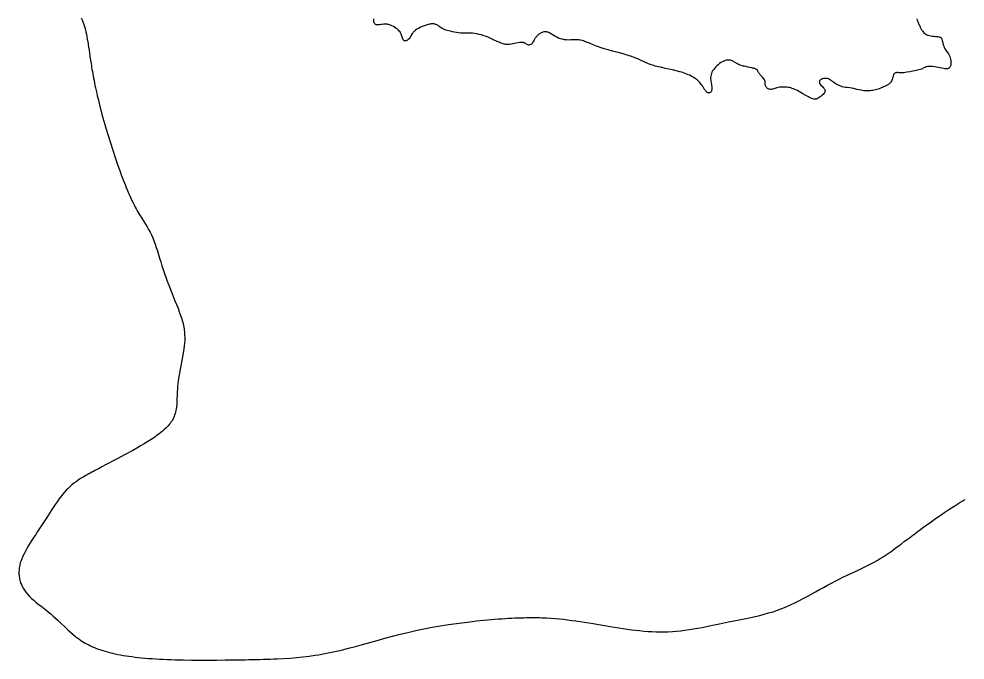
# Model space of a CAD drawing. Header units: millimetres. Extents: x -582 to 2492, y 471 to 5146.
# Drawn here: x -412 to 1027, y 1833 to 2808 of the extents above; entities that cross this region are included whole.
import ezdxf

# ---------------------------------------------------------------- set-up
doc = ezdxf.new("R2010")
doc.units = ezdxf.units.MM
doc.layers.add('190', color=7, linetype='Continuous')

msp = doc.modelspace()

# ---------------------------------------------------------------- linework, layer by layer
at = {"layer": '190', "elevation": 190}
for points in [[(-317.3, 2810), (-316.1, 2807.2), (-314.9, 2804.3), (-313.9, 2801.4), (-312.9, 2798.3), (-312, 2795.2), (-311.1, 2792), (-310.3, 2788.7), (-309.6, 2785.3), (-308.9, 2781.7), (-308.2, 2777.9), (-307.5, 2774), (-306.9, 2769.9), (-306.2, 2765.6), (-305.5, 2761.1), (-304.9, 2756.3), (-304.1, 2751.3), (-303.7, 2748.7), (-303.3, 2746), (-302.9, 2743.3), (-302.5, 2740.5), (-302, 2737.6), (-301.6, 2734.6), (-301.1, 2731.5), (-300.5, 2728.4), (-299.9, 2725.1), (-299.3, 2721.8), (-298.7, 2718.4), (-298, 2714.8), (-297.3, 2711.2), (-296.5, 2707.4), (-295.7, 2703.6), (-294.9, 2699.6), (-293.9, 2695.5), (-293, 2691.3), (-291.9, 2686.9), (-290.9, 2682.5), (-289.7, 2677.9), (-288.5, 2673.2), (-287.2, 2668.3), (-285.9, 2663.3), (-284.5, 2658.2), (-283, 2653), (-281.5, 2647.7), (-279.9, 2642.3), (-276.6, 2631.3), (-273.1, 2620.2), (-269.5, 2609), (-265.9, 2597.9), (-262.1, 2587), (-260.2, 2581.7), (-258.3, 2576.4), (-256.5, 2571.3), (-254.6, 2566.3), (-252.7, 2561.4), (-250.8, 2556.7), (-249, 2552.1), (-247.2, 2547.7), (-245.4, 2543.5), (-243.6, 2539.5), (-241.9, 2535.7), (-240.2, 2532.1), (-238.5, 2528.7), (-236.9, 2525.5), (-235.3, 2522.4), (-233.7, 2519.5), (-232.2, 2516.7), (-230.7, 2514), (-229.2, 2511.5), (-227.7, 2509.1), (-226.3, 2506.8), (-224.9, 2504.5), (-222.3, 2500.2), (-219.7, 2496.2), (-217.3, 2492.2), (-215, 2488.2), (-212.8, 2484.2), (-210.7, 2480), (-208.7, 2475.6), (-206.9, 2470.9), (-205.1, 2466), (-203.3, 2460.9), (-201.6, 2455.7), (-199.9, 2450.2), (-198.2, 2444.7), (-196.5, 2439), (-194.7, 2433.2), (-192.9, 2427.4), (-191, 2421.5), (-188.9, 2415.5), (-186.7, 2409.5), (-184.4, 2403.6), (-179.6, 2391.7), (-174.8, 2380), (-172.5, 2374.2), (-170.2, 2368.6), (-168.2, 2363), (-166.2, 2357.6), (-164.5, 2352.3), (-163.8, 2349.7), (-163.1, 2347.2), (-162.5, 2344.7), (-161.9, 2342.2), (-161.4, 2339.8), (-161, 2337.4), (-160.7, 2335), (-160.4, 2332.7), (-160.1, 2328.2), (-159.9, 2323.8), (-160, 2319.5), (-160.2, 2315.3), (-160.6, 2311.1), (-161.1, 2307), (-161.8, 2303), (-163.2, 2294.8), (-164.8, 2286.6), (-166.4, 2278.3), (-167.9, 2269.9), (-169.3, 2261.6), (-169.9, 2257.5), (-170.4, 2253.4), (-170.8, 2249.3), (-171.2, 2245.2), (-171.5, 2241.2), (-171.7, 2237.3), (-171.9, 2229.6), (-172, 2225.8), (-172.2, 2222.1), (-172.6, 2218.4), (-173.1, 2214.8), (-173.8, 2211.1), (-174.2, 2209.3), (-174.8, 2207.5), (-175.4, 2205.7), (-176.1, 2204), (-176.8, 2202.2), (-177.7, 2200.4), (-178.7, 2198.6), (-179.8, 2196.9), (-181, 2195.1), (-182.3, 2193.3), (-183.7, 2191.6), (-185.3, 2189.8), (-186.9, 2188.1), (-188.6, 2186.3), (-190.5, 2184.6), (-192.4, 2182.9), (-194.4, 2181.1), (-196.5, 2179.4), (-198.7, 2177.7), (-201, 2175.9), (-203.3, 2174.2), (-205.7, 2172.5), (-210.8, 2169.1), (-216, 2165.7), (-221.5, 2162.3), (-227.1, 2159), (-232.9, 2155.6), (-238.8, 2152.3), (-250.7, 2145.8), (-262.8, 2139.4), (-268.7, 2136.3), (-274.6, 2133.3), (-280.3, 2130.3), (-285.9, 2127.3), (-291.3, 2124.5), (-296.5, 2121.8), (-299, 2120.4), (-301.5, 2119.1), (-303.8, 2117.8), (-306.1, 2116.6), (-308.3, 2115.3), (-310.5, 2114.1), (-314.5, 2111.7), (-318.3, 2109.4), (-321.9, 2107), (-325.3, 2104.7), (-328.5, 2102.3), (-331.5, 2099.8), (-334.5, 2097.3), (-337.4, 2094.5), (-340.2, 2091.7), (-343, 2088.6), (-345.7, 2085.3), (-348.6, 2081.8), (-351.4, 2078), (-354.3, 2074), (-357.2, 2069.9), (-360.1, 2065.5), (-363.1, 2061.1), (-369, 2052), (-374.9, 2042.7), (-380.8, 2033.5), (-383.8, 2028.9), (-386.7, 2024.5), (-389.6, 2020.1), (-392.4, 2015.8), (-395.1, 2011.6), (-397.7, 2007.4), (-400.1, 2003.3), (-402.4, 1999.2), (-404.5, 1995.2), (-406.4, 1991.2), (-408, 1987.3), (-409.5, 1983.4), (-410.1, 1981.4), (-410.6, 1979.5), (-411, 1977.6), (-411.4, 1975.6), (-411.7, 1973.7), (-412, 1971.8), (-412.1, 1969.9), (-412.2, 1968), (-412.2, 1966.1), (-412.2, 1964.3), (-412.1, 1962.4), (-411.9, 1960.6), (-411.6, 1958.7), (-411.2, 1956.9), (-410.8, 1955.1), (-410.3, 1953.3), (-409.8, 1951.5), (-409.1, 1949.8), (-408.4, 1948.1), (-407.7, 1946.3), (-406.8, 1944.6), (-405.9, 1943), (-404.9, 1941.3), (-403.9, 1939.7), (-402.8, 1938.1), (-401.6, 1936.5), (-399, 1933.4), (-396.1, 1930.3), (-393, 1927.3), (-389.8, 1924.4), (-386.3, 1921.5), (-382.8, 1918.6), (-379.1, 1915.7), (-371.5, 1909.7), (-367.7, 1906.7), (-363.9, 1903.5), (-360.1, 1900.3), (-356.4, 1897), (-352.7, 1893.5), (-349.1, 1890), (-341.6, 1882.9), (-337.8, 1879.3), (-333.9, 1875.7), (-329.8, 1872.2), (-325.5, 1868.8), (-321, 1865.5), (-318.7, 1863.9), (-316.3, 1862.3), (-313.8, 1860.8), (-311.2, 1859.3), (-308.6, 1857.8), (-305.9, 1856.4), (-303.1, 1855), (-300.2, 1853.7), (-297.2, 1852.4), (-294.2, 1851.2), (-291, 1850), (-287.8, 1848.9), (-284.4, 1847.8), (-281, 1846.7), (-277.4, 1845.7), (-273.7, 1844.8), (-269.9, 1843.9), (-266.1, 1843), (-262, 1842.1), (-257.9, 1841.4), (-253.7, 1840.6), (-249.3, 1839.9), (-244.8, 1839.2), (-240.2, 1838.6), (-235.4, 1838), (-230.6, 1837.5), (-225.5, 1837), (-220.4, 1836.5), (-215.1, 1836), (-209.7, 1835.7), (-204.1, 1835.3), (-198.4, 1835), (-192.6, 1834.7), (-186.6, 1834.4), (-180.6, 1834.2), (-174.5, 1834), (-162.1, 1833.7), (-149.5, 1833.5), (-136.7, 1833.4), (-123.9, 1833.4), (-111.2, 1833.5), (-98.5, 1833.6), (-86.1, 1833.7), (-80, 1833.8), (-74, 1833.9), (-68.1, 1834), (-62.3, 1834.1), (-56.6, 1834.2), (-51, 1834.3), (-45.5, 1834.5), (-40.2, 1834.6), (-34.9, 1834.7), (-29.6, 1834.9), (-24.5, 1835.1), (-19.4, 1835.3), (-9.5, 1835.8), (0.3, 1836.4), (10, 1837.2), (19.5, 1838.2), (29.1, 1839.3), (38.7, 1840.7), (43.5, 1841.5), (48.4, 1842.3), (53.3, 1843.2), (58.2, 1844.2), (63.2, 1845.2), (68.3, 1846.3), (73.4, 1847.5), (78.6, 1848.7), (83.8, 1850), (89, 1851.4), (99.7, 1854.2), (110.6, 1857.2), (121.7, 1860.2), (133, 1863.3), (144.4, 1866.5), (156, 1869.6), (167.8, 1872.6), (179.7, 1875.5), (191.8, 1878.3), (204, 1880.9), (216.3, 1883.3), (228.7, 1885.5), (241.1, 1887.4), (253.4, 1889.2), (265.6, 1890.8), (277.6, 1892.3), (283.5, 1892.9), (289.4, 1893.5), (295.1, 1894.1), (300.8, 1894.6), (306.4, 1895.1), (311.9, 1895.5), (317.3, 1895.9), (322.6, 1896.3), (327.8, 1896.6), (332.8, 1896.9), (337.7, 1897.2), (342.4, 1897.4), (347.1, 1897.6), (351.5, 1897.7), (355.9, 1897.8), (360.1, 1897.9), (364.2, 1898), (368.2, 1898), (372.1, 1898), (375.9, 1897.9), (379.6, 1897.9), (383.2, 1897.8), (386.7, 1897.6), (390.2, 1897.5), (397, 1897.1), (403.5, 1896.6), (410, 1896), (416.3, 1895.4), (422.6, 1894.6), (428.9, 1893.8), (435.2, 1892.9), (441.7, 1892), (448.1, 1891), (461.2, 1888.8), (487.4, 1884.5), (500.4, 1882.4), (506.9, 1881.4), (513.3, 1880.5), (519.6, 1879.6), (525.9, 1878.9), (532.1, 1878.2), (538.4, 1877.6), (544.6, 1877.1), (550.8, 1876.7), (557, 1876.4), (563.2, 1876.3), (569.4, 1876.3), (575.7, 1876.4), (582, 1876.8), (588.3, 1877.2), (594.7, 1877.9), (601.1, 1878.7), (607.5, 1879.7), (614, 1880.7), (620.6, 1881.9), (627.1, 1883.1), (640.4, 1885.8), (653.8, 1888.6), (667.2, 1891.4), (694.4, 1896.8), (701.2, 1898.2), (708, 1899.7), (714.8, 1901.4), (721.6, 1903.1), (728.3, 1905), (735.1, 1907), (741.7, 1909.3), (748.4, 1911.7), (755, 1914.4), (761.5, 1917.3), (768, 1920.4), (774.5, 1923.6), (780.9, 1926.9), (787.2, 1930.3), (799.7, 1937.2), (805.9, 1940.6), (811.9, 1944), (818, 1947.3), (823.9, 1950.6), (829.8, 1953.6), (835.6, 1956.6), (841.4, 1959.4), (847, 1962.1), (852.6, 1964.7), (858.1, 1967.3), (863.4, 1969.8), (868.7, 1972.3), (873.9, 1974.8), (879, 1977.2), (883.9, 1979.8), (888.8, 1982.4), (893.5, 1985), (898.1, 1987.7), (902.6, 1990.6), (907.1, 1993.5), (911.6, 1996.5), (916.1, 1999.7), (920.6, 2003), (925.2, 2006.4), (929.9, 2009.9), (934.8, 2013.6), (939.9, 2017.4), (942.5, 2019.4), (945.2, 2021.4), (947.9, 2023.5), (950.7, 2025.6), (953.6, 2027.8), (956.5, 2030), (959.5, 2032.2), (962.6, 2034.4), (968.9, 2039.1), (975.5, 2043.8), (982.3, 2048.6), (989.3, 2053.4), (996.5, 2058.3), (1003.9, 2063.2), (1011.6, 2068.1), (1019.3, 2072.9), (1027.3, 2077.7)], [(953.9, 2808.5), (954.6, 2806.6), (955.2, 2804.8), (955.8, 2803.2), (956.4, 2801.6), (957.1, 2800.1), (957.7, 2798.8), (958.3, 2797.5), (958.9, 2796.2), (960, 2794), (961.2, 2792.1), (962.3, 2790.3), (963.4, 2788.7), (964.6, 2787.4), (965.9, 2786.2), (967.3, 2785.2), (968.1, 2784.7), (969, 2784.3), (969.9, 2784), (970.9, 2783.6), (973, 2783.1), (975.3, 2782.7), (977.6, 2782.4), (979.9, 2782.1), (982.1, 2781.9), (984.1, 2781.8), (986, 2781.6), (987.6, 2781.3), (988.3, 2781.1), (989, 2780.8), (989.6, 2780.5), (990.2, 2780.1), (990.7, 2779.6), (991.2, 2779.1), (991.6, 2778.4), (992, 2777.7), (992.3, 2776.8), (992.6, 2775.9), (993.1, 2773.9), (993.6, 2771.6), (994.1, 2769.3), (994.8, 2767), (995.2, 2765.9), (995.6, 2764.8), (996.7, 2762.8), (998, 2760.9), (1000.6, 2757.2), (1001.8, 2755.3), (1003, 2753.4), (1003.9, 2751.5), (1004.6, 2749.5), (1005.1, 2747.5), (1005.5, 2745.5), (1005.7, 2743.5), (1005.8, 2741.6), (1005.7, 2739.8), (1005.4, 2738), (1005.2, 2737.2), (1004.9, 2736.5), (1004.6, 2735.8), (1004.2, 2735.1), (1003.8, 2734.6), (1003.2, 2734.1), (1002.7, 2733.6), (1002, 2733.3), (1001.3, 2733), (1000.5, 2732.8), (999.6, 2732.7), (998.6, 2732.7), (997.6, 2732.7), (996.5, 2732.8), (994.3, 2733.1), (991.8, 2733.5), (989.1, 2734), (986.3, 2734.6), (983.5, 2735.1), (980.6, 2735.6), (977.8, 2736), (975.1, 2736.2), (973.8, 2736.2), (972.6, 2736.2), (971.4, 2736.1), (970.3, 2735.9), (968.2, 2735.4), (966.3, 2734.7), (964.5, 2733.9), (960.9, 2732.2), (959, 2731.5), (956.9, 2730.9), (954.8, 2730.4), (952.6, 2729.9), (948, 2729.1), (943.2, 2728.2), (938.4, 2727.3), (936.1, 2726.9), (934, 2726.7), (932, 2726.5), (930.2, 2726.5), (928.6, 2726.6), (927.1, 2726.7), (925.7, 2726.8), (924.5, 2726.9), (923.4, 2726.9), (922.3, 2726.7), (921.3, 2726.4), (920.4, 2725.9), (919.6, 2725.2), (918.9, 2724.3), (918.6, 2723.8), (918.3, 2723.2), (917.8, 2721.7), (917.3, 2720.1), (916.9, 2718.4), (916.3, 2716.6), (915.6, 2714.8), (914.8, 2713.1), (914.2, 2712.3), (913.6, 2711.5), (913, 2710.8), (912.2, 2710.1), (911.4, 2709.4), (910.5, 2708.8), (909.5, 2708.1), (908.5, 2707.5), (907.3, 2706.9), (906.1, 2706.3), (904.7, 2705.6), (903.3, 2705), (901.7, 2704.4), (900.1, 2703.7), (898.4, 2703.1), (896.6, 2702.4), (892.8, 2701.2), (888.8, 2700.2), (886.8, 2699.8), (884.7, 2699.4), (882.7, 2699.2), (880.7, 2699), (878.7, 2698.9), (876.8, 2699), (874.9, 2699.1), (873, 2699.3), (869.3, 2699.9), (865.9, 2700.6), (862.6, 2701.4), (859.6, 2702.2), (858.2, 2702.5), (856.8, 2702.8), (854.3, 2703.2), (851.9, 2703.6), (847.4, 2704.1), (845.2, 2704.4), (842.9, 2704.9), (840.5, 2705.4), (838.2, 2706.2), (835.8, 2707), (833.5, 2708), (831.4, 2709.1), (829.4, 2710.3), (827.6, 2711.6), (825.9, 2712.9), (824.3, 2714.2), (822.7, 2715.4), (821.1, 2716.4), (819.4, 2717.2), (817.6, 2717.8), (815.7, 2718), (813.9, 2718.1), (812.1, 2717.9), (810.4, 2717.5), (809.6, 2717.3), (808.9, 2717), (808.2, 2716.6), (807.6, 2716.2), (807.1, 2715.8), (806.6, 2715.3), (806.3, 2714.8), (805.9, 2714.2), (805.7, 2713.7), (805.6, 2713.1), (805.5, 2712.5), (805.6, 2711.8), (805.8, 2711.2), (806, 2710.5), (806.4, 2709.8), (806.8, 2709.2), (808, 2707.8), (810.7, 2705), (812, 2703.7), (812.6, 2703), (813.1, 2702.3), (813.5, 2701.7), (813.8, 2701.1), (814, 2700.5), (814.2, 2699.8), (814.2, 2699.2), (814.2, 2698.6), (814.1, 2698), (813.9, 2697.4), (813.6, 2696.8), (813.3, 2696.2), (812.4, 2695), (811.3, 2693.7), (809.9, 2692.4), (808.4, 2691.1), (806.8, 2689.9), (805.2, 2688.8), (803.6, 2687.8), (802.2, 2687.1), (800.8, 2686.6), (799.6, 2686.3), (798.3, 2686.3), (797.1, 2686.4), (795.7, 2686.8), (794.2, 2687.3), (792.6, 2688), (790.8, 2688.9), (788.9, 2689.8), (786.9, 2690.9), (784.9, 2692.1), (780.6, 2694.6), (776.3, 2697), (774.2, 2698.2), (772.1, 2699.4), (770, 2700.4), (768.1, 2701.4), (766.1, 2702.2), (764.2, 2702.9), (762.3, 2703.5), (760.3, 2704), (758.2, 2704.4), (756.1, 2704.7), (753.8, 2704.9), (751.6, 2704.9), (749.3, 2704.9), (747.1, 2704.7), (745, 2704.5), (743, 2704.1), (741.1, 2703.6), (739.4, 2703.1), (737.8, 2702.6), (736.2, 2702.2), (734.8, 2701.8), (733.5, 2701.5), (732.2, 2701.4), (731, 2701.4), (729.9, 2701.5), (728.8, 2701.8), (727.8, 2702.2), (726.8, 2702.7), (726, 2703.3), (725.2, 2704.1), (724.5, 2705), (723.9, 2705.9), (723.5, 2707), (723.3, 2708.2), (723.2, 2709.4), (723.2, 2710.7), (723.2, 2712.1), (723, 2713.4), (722.7, 2714.8), (722.5, 2715.5), (722.2, 2716.1), (721.3, 2717.5), (720.3, 2718.7), (717.9, 2721.1), (716.7, 2722.3), (715.7, 2723.3), (714.8, 2724.4), (714.1, 2725.3), (713.5, 2726.3), (713, 2727.1), (712.5, 2728), (712.2, 2728.8), (711.9, 2729.5), (711.5, 2730.3), (710.9, 2731), (710.5, 2731.3), (710.1, 2731.6), (709.6, 2732), (708.9, 2732.3), (708.2, 2732.6), (707.3, 2732.9), (706.4, 2733.2), (705.2, 2733.5), (704, 2733.8), (702.7, 2734.1), (699.9, 2734.7), (697, 2735.3), (694.1, 2735.9), (691.3, 2736.5), (690, 2736.8), (688.8, 2737.1), (686.6, 2737.7), (684.7, 2738.4), (682.9, 2739.1), (681.3, 2739.9), (679.8, 2740.8), (676.7, 2742.6), (675.2, 2743.5), (673.7, 2744.3), (672, 2745.1), (670.3, 2745.6), (669.4, 2745.7), (668.4, 2745.8), (667.5, 2745.9), (666.5, 2745.8), (664.4, 2745.6), (662.3, 2745.1), (660.2, 2744.3), (658, 2743.3), (655.8, 2742), (653.6, 2740.5), (651.6, 2738.9), (649.6, 2737.1), (647.7, 2735.2), (646, 2733.3), (644.5, 2731.3), (643.2, 2729.4), (642.2, 2727.4), (641.3, 2725.5), (640.7, 2723.5), (640.3, 2721.5), (640.1, 2719.5), (640.1, 2717.4), (640.3, 2715.3), (640.6, 2713.2), (641.3, 2709.1), (641.6, 2707.2), (641.8, 2705.4), (641.9, 2703.8), (642, 2702.3), (641.9, 2700.9), (641.7, 2699.7), (641.3, 2698.6), (640.8, 2697.8), (640.2, 2697), (639.5, 2696.5), (638.7, 2696.1), (637.8, 2695.9), (636.9, 2696), (636, 2696.2), (635.1, 2696.6), (634.2, 2697.3), (633.7, 2697.7), (633.2, 2698.2), (632.7, 2698.8), (632.1, 2699.5), (631.6, 2700.3), (631, 2701.1), (630.4, 2702), (629.8, 2703), (629.1, 2704.1), (628.4, 2705.3), (627.6, 2706.5), (626.7, 2707.7), (625.8, 2709), (624.8, 2710.3), (623.7, 2711.7), (622.5, 2713), (621.2, 2714.3), (619.8, 2715.6), (618.2, 2716.9), (616.5, 2718.1), (614.6, 2719.3), (612.7, 2720.5), (610.6, 2721.6), (608.4, 2722.7), (606.1, 2723.7), (603.7, 2724.7), (601.2, 2725.6), (598.7, 2726.5), (596.1, 2727.4), (593.4, 2728.2), (587.9, 2729.7), (582.3, 2731), (576.6, 2732.2), (571.1, 2733.3), (565.7, 2734.4), (563.2, 2735), (560.7, 2735.5), (558.3, 2736.1), (556, 2736.7), (553.8, 2737.4), (551.8, 2738), (549.8, 2738.7), (548, 2739.4), (544.4, 2740.9), (541, 2742.4), (534.2, 2745.5), (530.6, 2747.1), (526.9, 2748.6), (524.9, 2749.4), (522.8, 2750.2), (520.7, 2751), (518.5, 2751.8), (516.1, 2752.5), (513.7, 2753.3), (511.2, 2754.1), (508.5, 2754.9), (505.7, 2755.7), (502.8, 2756.4), (499.9, 2757.2), (496.8, 2758), (490.6, 2759.7), (484.3, 2761.3), (478.1, 2763.1), (475.1, 2764), (472.2, 2765), (469.4, 2766), (466.7, 2767), (464.1, 2768), (461.6, 2769), (459.2, 2770), (456.9, 2771), (454.7, 2771.9), (452.5, 2772.8), (450.4, 2773.6), (448.4, 2774.4), (446.5, 2775), (444.5, 2775.6), (442.7, 2776), (440.9, 2776.3), (439.1, 2776.5), (437.3, 2776.7), (434, 2776.7), (430.7, 2776.6), (427.4, 2776.5), (424.3, 2776.4), (421.1, 2776.5), (418, 2776.9), (414.9, 2777.5), (411.9, 2778.4), (408.9, 2779.4), (406, 2780.7), (403.2, 2782.2), (400.5, 2783.8), (397.8, 2785.5), (395.3, 2786.9), (394, 2787.6), (392.7, 2788.1), (391.5, 2788.5), (390.2, 2788.8), (388.9, 2789), (387.6, 2789), (386.3, 2788.8), (385, 2788.5), (383.8, 2788), (382.5, 2787.4), (381.3, 2786.8), (380.1, 2786), (379, 2785.2), (377.9, 2784.3), (376.8, 2783.4), (375.9, 2782.4), (375, 2781.4), (374.2, 2780.5), (373.5, 2779.6), (372.8, 2778.7), (371.8, 2776.9), (370.9, 2775.3), (370.1, 2773.8), (369.3, 2772.4), (368.5, 2771.3), (367.5, 2770.3), (366.4, 2769.6), (365.3, 2769.1), (364.1, 2768.8), (363, 2768.8), (361.9, 2769), (360.8, 2769.5), (359.8, 2770.1), (358.8, 2770.9), (357.5, 2771.6), (356.9, 2772), (356.1, 2772.2), (355.3, 2772.5), (354.4, 2772.6), (353.4, 2772.7), (352.3, 2772.7), (351.1, 2772.6), (349.8, 2772.5), (347.2, 2772.1), (341.7, 2770.9), (339, 2770.4), (336.5, 2769.9), (334.2, 2769.6), (331.9, 2769.4), (329.7, 2769.5), (328.5, 2769.7), (327.2, 2769.9), (325.9, 2770.2), (324.6, 2770.6), (323.1, 2771.1), (321.5, 2771.6), (319.9, 2772.3), (318.2, 2773), (316.4, 2773.8), (314.5, 2774.7), (310.7, 2776.4), (306.8, 2778.2), (302.8, 2780), (298.9, 2781.6), (295, 2782.9), (291.3, 2784.1), (287.8, 2785), (284.3, 2785.8), (281, 2786.3), (277.7, 2786.7), (274.6, 2786.8), (271.6, 2786.8), (265.7, 2786.8), (262.7, 2786.8), (259.7, 2787), (256.6, 2787.3), (253.4, 2787.8), (250.3, 2788.3), (247.3, 2789), (244.5, 2789.7), (241.8, 2790.3), (239.4, 2791), (237.3, 2791.6), (235.3, 2792.3), (233.5, 2793.1), (231.8, 2793.9), (230.2, 2794.9), (228.7, 2796), (227.1, 2797.2), (225.4, 2798.3), (223.6, 2799.4), (222.7, 2799.8), (221.6, 2800.2), (220.5, 2800.5), (219.3, 2800.8), (218, 2800.9), (216.7, 2800.9), (215.2, 2800.8), (213.7, 2800.7), (212.2, 2800.4), (210.6, 2800.1), (207.4, 2799.2), (204.2, 2798.1), (201.1, 2796.9), (198.2, 2795.5), (195.6, 2794.1), (193.2, 2792.7), (191.2, 2791.2), (189.3, 2789.6), (188.5, 2788.9), (187.8, 2788.1), (187.1, 2787.4), (186.6, 2786.6), (185.6, 2785.1), (184.7, 2783.7), (184, 2782.3), (183.2, 2780.9), (182.4, 2779.6), (181.4, 2778.4), (180.1, 2777.2), (178.8, 2776.2), (178.1, 2775.9), (177.4, 2775.5), (176.7, 2775.3), (176, 2775.1), (175.3, 2775.1), (174.7, 2775.2), (174.1, 2775.3), (173.5, 2775.7), (173.1, 2776.1), (172.6, 2776.7), (172.2, 2777.3), (171.9, 2778.1), (171.2, 2779.8), (170, 2783.6), (169.3, 2785.4), (168.5, 2787.1), (167.6, 2788.7), (166.5, 2790.1), (165.2, 2791.5), (163.7, 2792.8), (161.9, 2794.1), (159.9, 2795.5), (157.7, 2796.8), (155.3, 2798), (152.9, 2799.1), (150.3, 2799.9), (149.1, 2800.2), (147.8, 2800.4), (146.5, 2800.6), (145.3, 2800.6), (142.9, 2800.5), (140.5, 2800.2), (138.3, 2799.9), (136.2, 2799.5), (134.3, 2799.4), (133.4, 2799.4), (132.5, 2799.5), (131.7, 2799.6), (131, 2799.9), (130.3, 2800.2), (129.7, 2800.6), (129.1, 2801.2), (128.6, 2801.8), (128.2, 2802.4), (127.9, 2803.2), (127.7, 2804.1), (127.5, 2805.1), (127.5, 2806.1), (127.6, 2807.3), (127.7, 2808.6)]]:
    msp.add_lwpolyline(points, dxfattribs=at)

doc.saveas('drawing.dxf')
